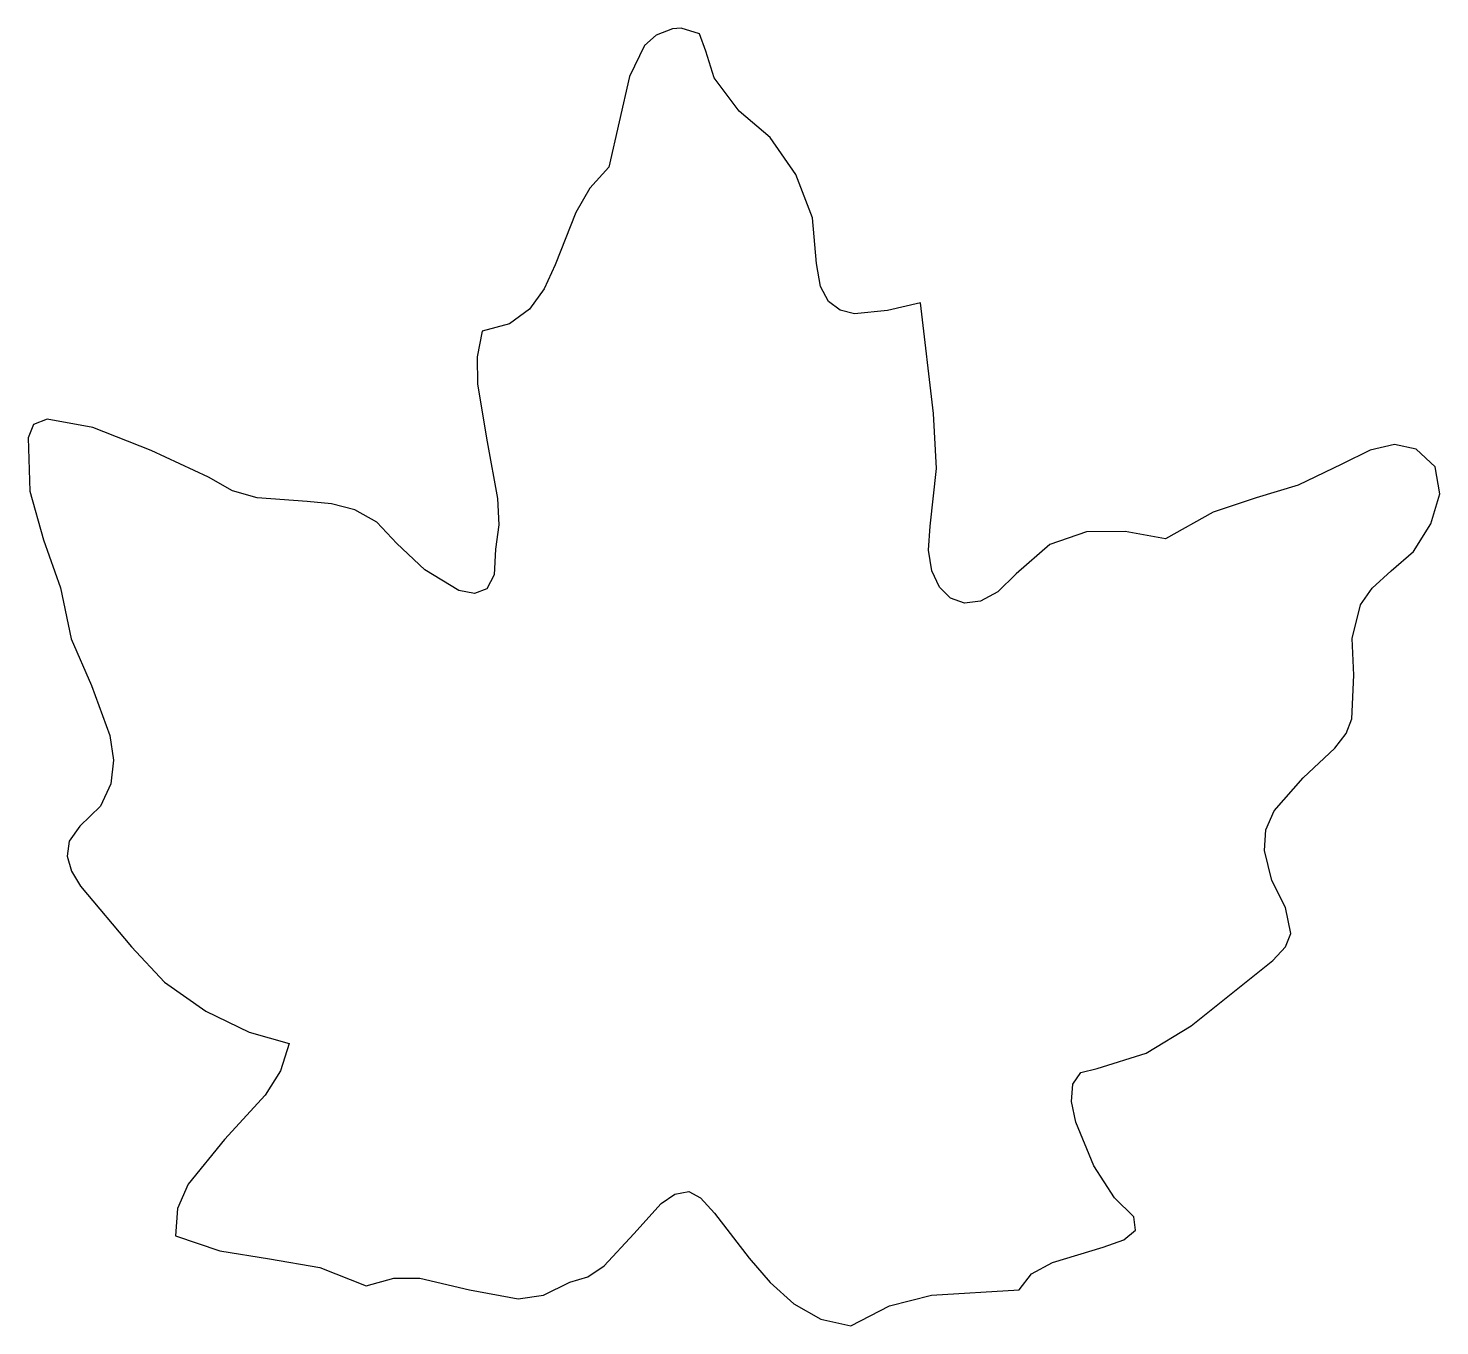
# Model space of a CAD drawing. Extents: x 0.2 to 44.9, y -1.3 to 39.7.
import ezdxf

# ---------------------------------------------------------------- set-up
doc = ezdxf.new("R2010")
doc.units = 0

msp = doc.modelspace()

# ---------------------------------------------------------------- linework, layer by layer
at = {"layer": 'shape', "color": 0}
for p, q in [((20.124, 39.518), (19.747, 39.191)), ((20.636, 39.712), (20.124, 39.518)), ((20.911, 39.734), (20.636, 39.712)), ((21.488, 39.552), (20.911, 39.734)), ((20.911, 39.734), (20.911, 39.734)), ((21.688, 39.004), (21.488, 39.552)), ((19.747, 39.191), (19.277, 38.202)), ((21.96, 38.166), (21.688, 39.004)), ((19.277, 38.202), (18.62, 35.333)), ((22.752, 37.113), (21.96, 38.166)), ((23.726, 36.275), (22.752, 37.113)), ((24.536, 35.105), (23.726, 36.275)), ((18.62, 35.333), (18.017, 34.674)), ((25.066, 33.732), (24.536, 35.105)), ((18.017, 34.674), (17.578, 33.902)), ((17.578, 33.902), (16.923, 32.25)), ((25.198, 32.285), (25.066, 33.732)), ((16.923, 32.25), (16.571, 31.487)), ((25.321, 31.559), (25.198, 32.285)), ((16.571, 31.487), (16.114, 30.843)), ((25.579, 31.081), (25.321, 31.559)), ((16.114, 30.843), (15.482, 30.375)), ((25.947, 30.807), (25.579, 31.081)), ((28.484, 31.048), (27.438, 30.796)), ((28.899, 27.545), (28.484, 31.048)), ((26.398, 30.696), (25.947, 30.807)), ((27.438, 30.796), (26.398, 30.696)), ((14.609, 30.143), (14.45, 29.333)), ((15.482, 30.375), (14.609, 30.143)), ((14.45, 29.333), (14.459, 28.466)), ((14.459, 28.466), (14.766, 26.646)), ((0.848, 27.356), (0.414, 27.19)), ((2.291, 27.099), (0.848, 27.356)), ((28.995, 25.795), (28.899, 27.545)), ((0.414, 27.19), (0.243, 26.767)), ((4.136, 26.366), (2.291, 27.099)), ((0.243, 26.767), (0.289, 25.084)), ((5.951, 25.525), (4.136, 26.366)), ((14.766, 26.646), (15.1, 24.852)), ((42.716, 26.382), (41.823, 25.941)), ((43.495, 26.561), (42.716, 26.382)), ((44.178, 26.407), (43.495, 26.561)), ((44.78, 25.849), (44.178, 26.407)), ((41.823, 25.941), (40.436, 25.273)), ((6.71, 25.088), (5.951, 25.525)), ((28.796, 23.975), (28.995, 25.795)), ((44.923, 25.001), (44.78, 25.849)), ((0.289, 25.084), (0.726, 23.544)), ((7.492, 24.87), (6.71, 25.088)), ((40.436, 25.273), (39.114, 24.874)), ((9.073, 24.751), (7.492, 24.87)), ((9.844, 24.682), (9.073, 24.751)), ((10.583, 24.495), (9.844, 24.682)), ((15.1, 24.852), (15.144, 24.016)), ((39.114, 24.874), (37.752, 24.417)), ((44.645, 24.048), (44.923, 25.001)), ((11.277, 24.106), (10.583, 24.495)), ((37.752, 24.417), (36.245, 23.576)), ((11.912, 23.431), (11.277, 24.106)), ((15.144, 24.016), (15.033, 23.249)), ((28.743, 23.21), (28.796, 23.975)), ((33.737, 23.795), (32.576, 23.397)), ((34.969, 23.806), (33.737, 23.795)), ((36.245, 23.576), (34.969, 23.806)), ((44.087, 23.172), (44.645, 24.048)), ((0.726, 23.544), (1.262, 22.026)), ((12.796, 22.591), (11.912, 23.431)), ((15.033, 23.249), (14.995, 22.438)), ((32.576, 23.397), (31.512, 22.466)), ((28.847, 22.558), (28.743, 23.21)), ((43.39, 22.557), (44.087, 23.172)), ((13.878, 21.941), (12.796, 22.591)), ((14.995, 22.438), (14.757, 21.991)), ((29.085, 22.045), (28.847, 22.558)), ((31.512, 22.466), (30.936, 21.898)), ((42.784, 22.015), (43.39, 22.557)), ((1.262, 22.026), (1.607, 20.413)), ((14.368, 21.847), (13.878, 21.941)), ((14.757, 21.991), (14.368, 21.847)), ((29.435, 21.697), (29.085, 22.045)), ((30.936, 21.898), (30.383, 21.598)), ((42.41, 21.488), (42.784, 22.015)), ((29.875, 21.539), (29.435, 21.697)), ((30.383, 21.598), (29.875, 21.539)), ((42.151, 20.424), (42.41, 21.488)), ((1.607, 20.413), (2.247, 18.93)), ((42.201, 19.257), (42.151, 20.424)), ((42.145, 17.879), (42.201, 19.257)), ((2.247, 18.93), (2.827, 17.348)), ((41.963, 17.408), (42.145, 17.879)), ((2.827, 17.348), (2.942, 16.567)), ((41.601, 16.948), (41.963, 17.408)), ((2.942, 16.567), (2.862, 15.816)), ((40.603, 16.011), (41.601, 16.948)), ((2.862, 15.816), (2.526, 15.115)), ((39.684, 14.963), (40.603, 16.011)), ((2.526, 15.115), (1.872, 14.481)), ((39.42, 14.367), (39.684, 14.963)), ((1.872, 14.481), (1.544, 14.008)), ((39.376, 13.706), (39.42, 14.367)), ((1.544, 14.008), (1.474, 13.535)), ((1.474, 13.535), (1.608, 13.06)), ((39.606, 12.755), (39.376, 13.706)), ((1.608, 13.06), (1.895, 12.583)), ((1.895, 12.583), (3.514, 10.657)), ((40.038, 11.9), (39.606, 12.755)), ((40.204, 11.079), (40.038, 11.9)), ((40.041, 10.66), (40.204, 11.079)), ((3.514, 10.657), (4.558, 9.539)), ((39.636, 10.227), (40.041, 10.66)), ((37.052, 8.161), (39.636, 10.227)), ((4.558, 9.539), (5.86, 8.622)), ((5.86, 8.622), (7.237, 7.96)), ((35.627, 7.297), (37.052, 8.161)), ((7.237, 7.96), (8.506, 7.604)), ((8.506, 7.604), (8.228, 6.74)), ((34.084, 6.811), (35.627, 7.297)), ((8.228, 6.74), (7.741, 5.964)), ((33.562, 6.687), (34.084, 6.811)), ((33.269, 5.769), (33.307, 6.317)), ((33.307, 6.317), (33.562, 6.687)), ((7.741, 5.964), (6.461, 4.557)), ((33.399, 5.11), (33.269, 5.769)), ((33.969, 3.729), (33.399, 5.11)), ((6.461, 4.557), (5.303, 3.153)), ((34.623, 2.711), (33.969, 3.729)), ((5.303, 3.153), (4.969, 2.379)), ((20.283, 2.539), (20.712, 2.833)), ((20.712, 2.833), (21.15, 2.913)), ((21.15, 2.913), (21.528, 2.713)), ((21.528, 2.713), (21.968, 2.233)), ((35.241, 2.112), (34.623, 2.711)), ((4.969, 2.379), (4.904, 1.518)), ((19.415, 1.578), (20.283, 2.539)), ((21.968, 2.233), (23.06, 0.802)), ((35.296, 1.688), (35.241, 2.112)), ((4.904, 1.518), (6.313, 1.039)), ((18.474, 0.568), (19.415, 1.578)), ((34.272, 1.152), (34.926, 1.387)), ((34.926, 1.387), (35.296, 1.688)), ((6.313, 1.039), (7.881, 0.789)), ((32.67, 0.67), (34.272, 1.152)), ((7.881, 0.789), (9.469, 0.506)), ((9.469, 0.506), (10.937, -0.073)), ((17.953, 0.212), (18.474, 0.568)), ((23.06, 0.802), (23.725, 0.039)), ((32.003, 0.313), (32.67, 0.67)), ((10.937, -0.073), (11.815, 0.173)), ((11.815, 0.173), (12.644, 0.175)), ((12.644, 0.175), (14.212, -0.197)), ((16.552, -0.36), (17.387, 0.046)), ((17.387, 0.046), (17.953, 0.212)), ((23.725, 0.039), (24.479, -0.634)), ((31.611, -0.193), (32.003, 0.313)), ((14.212, -0.197), (15.755, -0.477)), ((15.755, -0.477), (16.552, -0.36)), ((27.508, -0.697), (28.838, -0.368)), ((28.838, -0.368), (31.611, -0.193)), ((24.479, -0.634), (25.329, -1.122)), ((26.282, -1.333), (27.508, -0.697)), ((25.329, -1.122), (26.282, -1.333))]:
    msp.add_line(p, q, dxfattribs=at)

doc.saveas('drawing.dxf')
